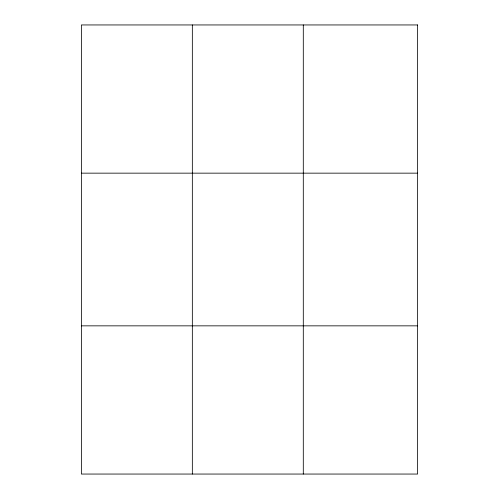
<?xml version="1.0" encoding="UTF-8"?>
<svg xmlns="http://www.w3.org/2000/svg" width="499" height="499" viewBox="0 0 499 499"><rect width="100%" height="100%" fill="white"/><g stroke="black" fill="none" stroke-linecap="round" stroke-linejoin="round"><path stroke-width="0.75" d="M192.34 24.95L192.34 474.05M303.298 24.95L303.298 474.05M81.374 173.153L417.626 173.153M81.374 325.847L417.626 325.847M417.626 24.95L417.626 474.05L81.374 474.05L81.374 24.95L417.626 24.95"/></g></svg>
